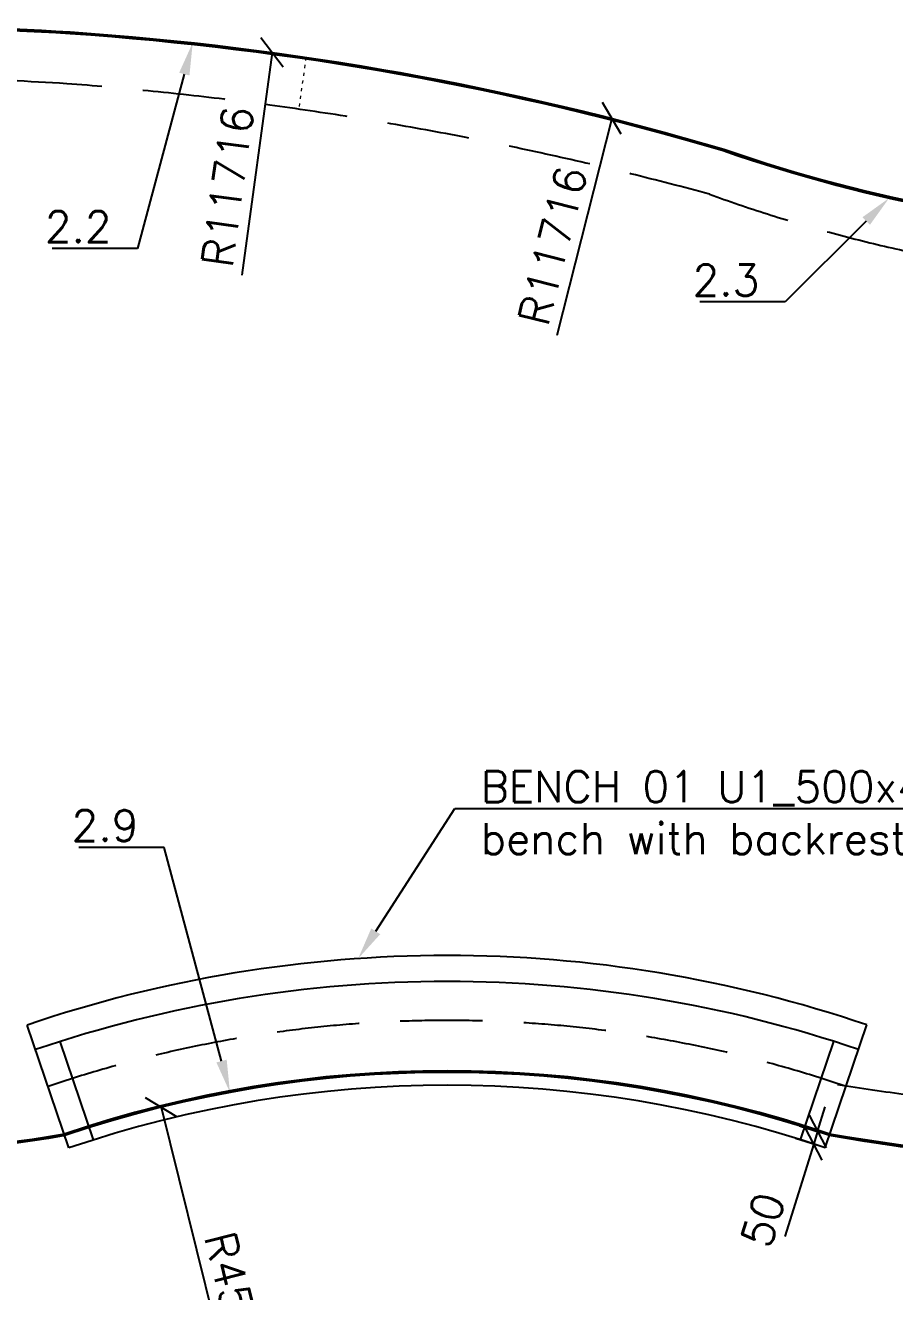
# Model space of a CAD drawing. Header units: millimetres. Extents: x 5046 to 47046, y -5997 to 25762.
# Drawn here: x 34092 to 37442, y 15583 to 20462 of the extents above; entities that cross this region are included whole.
import ezdxf
from ezdxf import colors
from ezdxf.entities.mleader import LeaderData, LeaderLine
from ezdxf.math import Vec2, Vec3

# ---------------------------------------------------------------- set-up
doc = ezdxf.new("R2010")
doc.units = ezdxf.units.MM
doc.linetypes.add('ACAD_ISO03W100', pattern=[30, 12, -18])
doc.linetypes.add('HIDDEN2', pattern=[4.7625, 3.175, -1.5875])
doc.layers.get('0').update_dxf_attribs({"lineweight": 0})
doc.layers.get('Defpoints').update_dxf_attribs({"lineweight": 0})
doc.layers.add('DIM', color=3, linetype='Continuous', lineweight=0)
doc.layers.add('Przerywana', color=230, linetype='ACAD_ISO03W100', lineweight=0)
for name, color, linetype in [('L_KS1 550', 40, 'Continuous'), ('L_KS_inderside', 40, 'HIDDEN2'), ('L_U1 Bench radie bak and armrest', 112, 'Continuous')]:
    doc.layers.add(name, color=color, linetype=linetype)
doc.styles.add('Skala 1-50', font='simplex.shx', dxfattribs={"height": 120})
doc.dimstyles.new('Skala 1-50', dxfattribs={"dimtxt": 12, "dimasz": 100, "dimexe": 12.5, "dimexo": 0.625, "dimgap": 40, "dimtad": 1, "dimdec": 0, "dimtxsty": 'Skala 1-50', "dimblk": 'OBLIQUE', "dimcen": 2.5, "dimadec": 0, "dimazin": 0, "dimtfac": 1, "dimtdec": 0, "dimtmove": 0, "dimatfit": 3, "dimldrblk": 'OBLIQUE', "dimfxl": 100, "dimfxlon": 1, "dimarcsym": 0})

# ---------------------------------------------------------------- blocks, each defined once
blk = doc.blocks.new('_Oblique')
at = {"color": 0, "linetype": 'ByBlock', "lineweight": -2}
blk.add_line((-0.5, -0.5), (0.5, 0.5), dxfattribs=at)
blk = doc.blocks.new('*D534')
at = {"layer": 'Defpoints', "color": 0}
for p in [(36351.8, 20103.3), (33468.6, 8747.2)]:
    blk.add_point(p, dxfattribs=at)
at = {"layer": 'DIM', "color": 0, "lineweight": -2}
blk.add_line((36351.8, 20103.3), (36139.5, 19267), dxfattribs=at)
at = {"layer": 'DIM', "color": 0, "linetype": 'ByBlock', "lineweight": -2, "xscale": 100, "yscale": 100, "zscale": 100, "rotation": 75.75390200143597}
blk.add_blockref('_Oblique', (36351.8, 20103.3), dxfattribs=at)
at = {"layer": 'DIM', "color": 0, "insert": (36124.1, 19612.9), "char_height": 120, "attachment_point": 5, "rotation": 75.7539, "style": 'Skala 1-50'}
blk.add_mtext('R11716', dxfattribs=at)
blk = doc.blocks.new('*D535')
at = {"layer": 'Defpoints', "color": 0}
for p in [(35042.7, 20357.4), (33468.6, 8747.2)]:
    blk.add_point(p, dxfattribs=at)
at = {"layer": 'DIM', "color": 0, "lineweight": -2}
blk.add_line((35042.7, 20357.4), (34926.3, 19498.9), dxfattribs=at)
at = {"layer": 'DIM', "color": 0, "linetype": 'ByBlock', "lineweight": -2, "xscale": 100, "yscale": 100, "zscale": 100, "rotation": 82.27860717984342}
blk.add_blockref('_Oblique', (35042.7, 20357.4), dxfattribs=at)
at = {"layer": 'DIM', "color": 0, "insert": (34871.8, 19840.8), "char_height": 120, "attachment_point": 5, "rotation": 82.2786, "style": 'Skala 1-50'}
blk.add_mtext('R11716', dxfattribs=at)
blk = doc.blocks.new('*D601')
at = {"layer": 'Defpoints', "color": 0}
for p in [(37074.5, 16222.4), (37059.7, 16174.6), (37130, 16152.8)]:
    blk.add_point(p, dxfattribs=at)
at = {"layer": 'DIM', "color": 0, "lineweight": -2}
for p, q in [((37144.9, 16200.5), (37174.5, 16296)), ((37075.1, 16222.2), (37156.8, 16196.8)), ((37144.9, 16200.5), (37130, 16152.8)), ((37130, 16152.8), (37019, 15795.3)), ((37060.3, 16174.4), (37142, 16149))]:
    blk.add_line(p, q, dxfattribs=at)
at = {"layer": 'DIM', "color": 0, "linetype": 'ByBlock', "lineweight": -2, "xscale": 100, "yscale": 100, "zscale": 100}
for p, rotation in [((37144.9, 16200.5), 252.7421948234282), ((37130, 16152.8), 72.74219482342822)]:
    blk.add_blockref('_Oblique', p, dxfattribs=dict(at, rotation=rotation))
at = {"layer": 'DIM', "color": 0, "insert": (36934.5, 15860.5), "char_height": 120, "attachment_point": 5, "rotation": 72.7422, "style": 'Skala 1-50'}
blk.add_mtext('50', dxfattribs=at)
blk = doc.blocks.new('*D1068')
at = {"layer": 'Defpoints', "color": 0}
for p in [(34615.4, 16293.5), (35717.5, 11854.3)]:
    blk.add_point(p, dxfattribs=at)
at = {"layer": 'DIM', "color": 0, "lineweight": -2}
blk.add_line((34615.4, 16293.5), (34879.8, 15228.6), dxfattribs=at)
at = {"layer": 'DIM', "color": 0, "linetype": 'ByBlock', "lineweight": -2, "xscale": 100, "yscale": 100, "zscale": 100, "rotation": 103.9428076712504}
blk.add_blockref('_Oblique', (34615.4, 16293.5), dxfattribs=at)
at = {"layer": 'DIM', "color": 0, "insert": (34901.1, 15557.7), "char_height": 120, "attachment_point": 5, "rotation": 283.9428, "style": 'Skala 1-50'}
blk.add_mtext('R4574', dxfattribs=at)

msp = doc.modelspace()

# ---------------------------------------------------------------- linework, layer by layer
at = {"layer": 'L_KS1 550'}
for points in [[(30731.3, 20164.3, -0.07029), (34265.3, 20436.5, -0.054756), (36783.6, 19984.9, 0.153371), (40345.2, 19877.9, -0.991515), (41574.3, 16440.4, -0.114467), (37190.3, 16184.7)], [(30732, 20161.3, -0.070289), (34265.1, 20433.5, -0.054754), (36782.7, 19982, 0.153372), (40346.1, 19875, -0.991512), (41573.4, 16443.3, -0.114465), (37190.8, 16187.7)], [(30732.6, 20158.4, -0.070289), (34264.9, 20430.5, -0.054752), (36781.7, 19979.2, 0.153373), (40347, 19872.2, -0.99151), (41572.5, 16446.1, -0.114462), (37191.3, 16190.6)], [(34244, 16184.4, -0.131275), (32263.8, 16347.5, 0.167544), (27658.7, 15979.6, -0.37266), (25221.9, 16966.1, -0.110975), (24970.1, 19239.2, -0.235571), (25584.4, 20047.4, -0.161961), (27785, 20164)], [(34243.4, 16187.4, -0.131284), (32264.7, 16350.4, 0.167545), (27657.6, 15982.4, -0.372612), (25224.7, 16967.3, -0.110959), (24973.1, 19238.8, -0.235515), (25585.6, 20044.6, -0.161951), (27784.3, 20161.1)], [(34242.9, 16190.3, -0.131294), (32265.5, 16353.3, 0.167545), (27656.5, 15985.2, -0.372564), (25227.4, 16968.4, -0.110943), (24976, 19238.3, -0.235459), (25586.8, 20041.9, -0.161942), (27783.5, 20158.2)]]:
    msp.add_lwpolyline(points, format="xyb", dxfattribs=at)
at = {"layer": 'L_KS_inderside', "ltscale": 100}
for points in [[(30774.5, 19969, -0.070266), (34251.4, 20237, -0.047512), (36728.6, 19811.3, 0.158317), (40404.8, 19686.9, -0.976329), (41535.2, 16597.9, -0.105898), (37222.3, 16382.1, -0.105898)], [(34208.4, 16381.2, -0.131275), (32331.1, 16535.9, -0.131275)]]:
    msp.add_lwpolyline(points, format="xyb", dxfattribs=at)
at = {"layer": 'L_KS_inderside', "color": 112, "ltscale": 100}
msp.add_lwpolyline([(37254.7, 16374.1, 0.165444), (34179.5, 16373.8, 0.165444)], format="xyb", dxfattribs=at)
at = {"layer": 'L_U1 Bench radie bak and armrest'}
for points in [[(37335.2, 16610.7, 0.165444), (34099, 16610.4)], [(37192.2, 16190.4, 0.165444), (34242, 16190.1)], [(37191.2, 16187.5, 0.165444), (34243, 16187.3)], [(37190.3, 16184.7, 0.165444), (34244, 16184.4)], [(37174.2, 16137.4, 0.165444), (34260.1, 16137.1)]]:
    msp.add_lwpolyline(points, format="xyb", dxfattribs=at)
at = {"layer": 'L_U1 Bench radie bak and armrest', "color": 4}
msp.add_lwpolyline([(37303, 16516.1, 0.165444), (34131.2, 16515.8)], format="xyb", dxfattribs=at)
at = {"layer": 'L_U1 Bench radie bak and armrest'}
for points in [[(34260.1, 16137.1), (34099, 16610.4)], [(37174.2, 16137.4), (37335.2, 16610.7)]]:
    msp.add_lwpolyline(points, dxfattribs=at)
at = {"layer": 'L_U1 Bench radie bak and armrest', "color": 4}
for points in [[(34355.1, 16168.3), (34226.2, 16547)], [(37079.1, 16168.5), (37208, 16547.3)]]:
    msp.add_lwpolyline(points, dxfattribs=at)
at = {"layer": 'Przerywana'}
msp.add_line((35173.9, 20338.9), (35145.1, 20139.1), dxfattribs=at)

# ---------------------------------------------------------------- dimensions: what is measured, and where the dimension line sits
at = {"layer": 'DIM'}
for center, mpoint, picture, middle in [((33468.6, 8747.2), (35042.7, 20357.4), '*D535', (34970.9, 19827.4)), ((33468.6, 8747.2), (36351.8, 20103.3), '*D534', (36221, 19588.3)), ((35717.5, 11854.3), (34615.4, 16293.5), '*D1068', (34804.1, 15533.6))]:
    dim = msp.add_radius_dim(center=center, mpoint=mpoint, dimstyle='Skala 1-50', dxfattribs=at)
    dim.commit()
    dim.dimension.update_dxf_attribs({"geometry": picture, "text_midpoint": middle, "dimtype": 164})
dim = msp.add_aligned_dim(p1=(37074.5, 16222.4), p2=(37059.7, 16174.6), distance=73.7, dimstyle='Skala 1-50', dxfattribs=at)
dim.commit()
dim.dimension.update_dxf_attribs({"geometry": '*D601', "text_midpoint": (36934.5, 15860.5)})

# ---------------------------------------------------------------- leaders
ml = msp.add_multileader_mtext('Standard', dxfattribs=at)
ml.set_content('2.2', style='Skala 1-50')
ml.set_leader_properties()
ml.build(insert=Vec2(0, 0))
ml.multileader.update_dxf_attribs({"has_text_frame": 1, "text_left_attachment_type": 5, "text_right_attachment_type": 5, "dogleg_length": 50, "arrow_head_size": 125})
ctx = ml.context
ctx.base_point, ctx.char_height, ctx.arrow_head_size, ctx.landing_gap_size, ctx.plane_origin = Vec3(34123.2, 19602.4), 120, 125, 50, Vec3(34736.9, 20394.8)
ctx.left_attachment, ctx.right_attachment, ctx.text_align_type = 5, 5, 2
notes = []
notes.append((ctx, [(0, (1, 1, 0), (34524.6, 19602.4), (-1, 0), 50, [(0, [(34736.9, 20394.8)], 0, [])])]))
ctx.mtext.insert, ctx.mtext.alignment, ctx.mtext.flow_direction = Vec3(34424.6, 19746.4), 3, 5
ml = msp.add_multileader_mtext('Standard', dxfattribs=at)
ml.set_content('2.3', style='Skala 1-50')
ml.set_leader_properties()
ml.build(insert=Vec2(0, 0))
ml.multileader.update_dxf_attribs({"has_text_frame": 1, "text_left_attachment_type": 5, "text_right_attachment_type": 5, "dogleg_length": 50, "arrow_head_size": 125})
ctx = ml.context
ctx.base_point, ctx.char_height, ctx.arrow_head_size, ctx.landing_gap_size, ctx.plane_origin = Vec3(36619.1, 19396.3), 120, 125, 50, Vec3(37420.7, 19796.5)
ctx.left_attachment, ctx.right_attachment, ctx.text_align_type = 5, 5, 2
notes.append((ctx, [(0, (1, 1, 0), (37020.5, 19396.3), (-1, 0), 50, [(0, [(37420.7, 19796.5)], 0, [])])]))
ctx.mtext.insert, ctx.mtext.alignment, ctx.mtext.flow_direction = Vec3(36920.5, 19540.3), 3, 5
ml = msp.add_multileader_mtext('Standard', dxfattribs=at)
ml.set_content('BENCH 01 U1_500x400\\Pbench with backrest', style='Skala 1-50')
ml.set_leader_properties()
ml.build(insert=Vec2(0, 0))
ml.multileader.update_dxf_attribs({"text_left_attachment_type": 6, "text_right_attachment_type": 3, "dogleg_length": 50, "arrow_head_size": 125})
ctx = ml.context
ctx.base_point, ctx.char_height, ctx.arrow_head_size, ctx.landing_gap_size, ctx.plane_origin = Vec3(35797.5, 17444.7), 120, 125, 50, Vec3(35304.6, 17887.5)
ctx.left_attachment, ctx.right_attachment = 6, 3
notes.append((ctx, [(0, (1, 1, 0), (35747.5, 17444.7), (1, 0), 50, [(0, [(35374.5, 16866.6)], 0, [])])]))
ctx.mtext.insert, ctx.mtext.flow_direction = Vec3(35847.5, 17588.7), 5
ml = msp.add_multileader_mtext('Standard', dxfattribs=at)
ml.set_content('2.9', style='Skala 1-50')
ml.set_leader_properties()
ml.build(insert=Vec2(0, 0))
ml.multileader.update_dxf_attribs({"has_text_frame": 1, "text_left_attachment_type": 5, "text_right_attachment_type": 5, "dogleg_length": 50, "arrow_head_size": 125})
ctx = ml.context
ctx.base_point, ctx.char_height, ctx.arrow_head_size, ctx.landing_gap_size, ctx.plane_origin = Vec3(34231.8, 17295), 120, 125, 50, Vec3(34880.4, 16351)
ctx.left_attachment, ctx.right_attachment, ctx.text_align_type = 5, 5, 2
notes.append((ctx, [(0, (1, 1, 0), (34627.5, 17295), (-1, 0), 50, [(0, [(34880.4, 16351)], 0, [])])]))
ctx.mtext.insert, ctx.mtext.alignment, ctx.mtext.flow_direction = Vec3(34527.5, 17439), 3, 5
for ctx, leaders in notes:
    for number, flags, end, landing, length, lines in leaders:
        leader = LeaderData()
        leader.index, (leader.has_last_leader_line, leader.has_dogleg_vector, leader.attachment_direction) = number, flags
        leader.last_leader_point, leader.dogleg_vector, leader.dogleg_length = Vec3(end), Vec3(landing), length
        for number, points, colour, breaks in lines:
            line = LeaderLine()
            line.index, line.vertices, line.color, line.breaks = number, Vec3.list(points), colors.encode_raw_color(colour), breaks
            leader.lines.append(line)
        ctx.leaders.append(leader)

doc.saveas('drawing.dxf')
